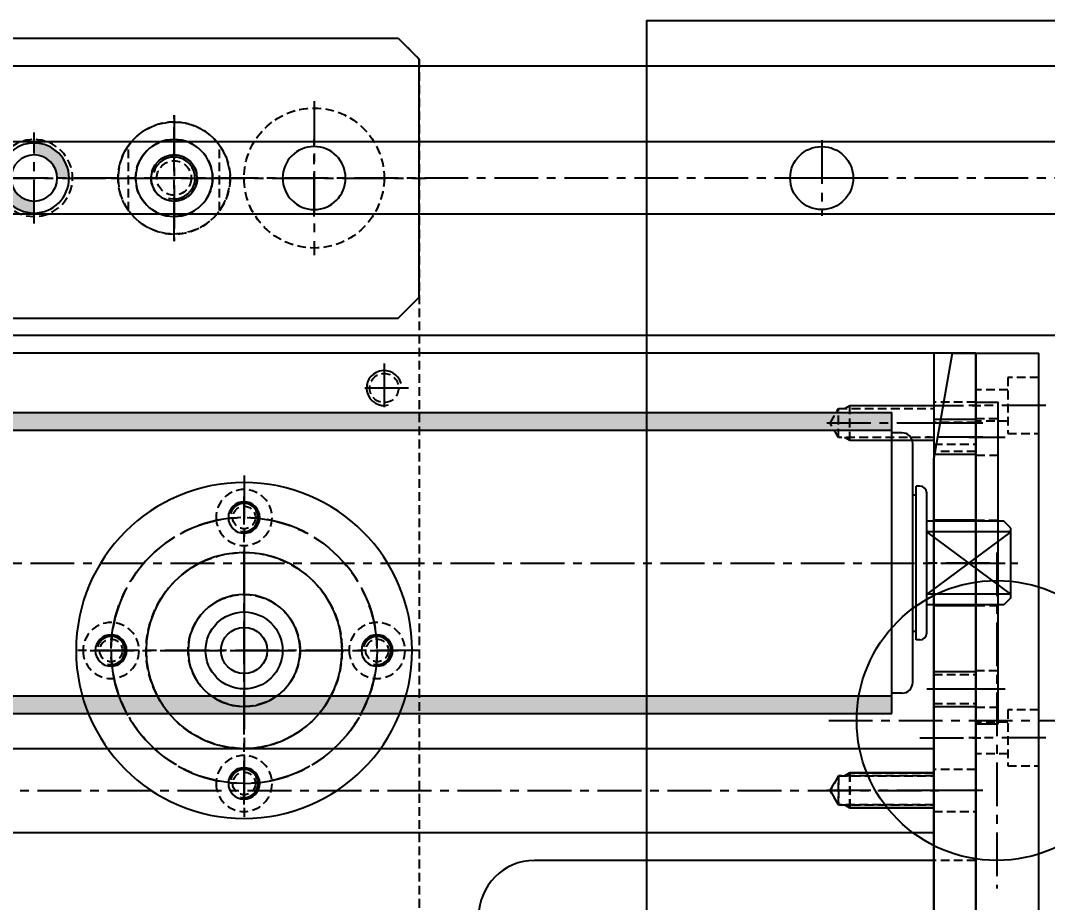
# Model space of a CAD drawing. Header units: inches. Extents: x 0 to 77285, y -118 to 40065.
# Drawn here: x 32860.7 to 33007.4, y 16759.6 to 16885.6 of the extents above; entities that cross this region are included whole.
import ezdxf

# ---------------------------------------------------------------- set-up
doc = ezdxf.new("R2010")
doc.units = ezdxf.units.IN
doc.header["$LTSCALE"] = 5
doc.header["$MEASUREMENT"] = 0
doc.linetypes.add('CENTER', pattern=[2, 1.25, -0.25, 0.25, -0.25])
doc.linetypes.add('HIDDEN', pattern=[0.375, 0.25, -0.125])
for name, color, linetype in [('11', 1, 'CENTER'), ('22', 2, 'HIDDEN'), ('44', 4, 'Continuous'), ('77', 40, 'HIDDEN'), ('A', 8, 'Continuous'), ('AREA-HAT', 7, 'Continuous'), ('B', 123, 'Continuous'), ('G', 231, 'Continuous'), ('T', 3, 'Continuous'), ('Y', 60, 'Continuous')]:
    doc.layers.add(name, color=color, linetype=linetype)
doc.styles.add('SCI', font='')
doc.styles.get('SCI').set_extended_font_data('Gulim')
doc.dimstyles.new('SCH', dxfattribs={"dimtxt": 2.5, "dimasz": 2, "dimexe": 1.25, "dimexo": 0.625, "dimtad": 1, "dimdec": 8, "dimtxsty": 'SCI', "dimcen": 2.5, "dimclrd": 4, "dimclre": 4, "dimclrt": 7, "dimadec": 8, "dimazin": 2, "dimtfac": 1, "dimtdec": 8, "dimtmove": 0, "dimatfit": 3, "dimfxl": 1, "dimarcsym": 0})

# ---------------------------------------------------------------- blocks, each defined once
blk = doc.blocks.new('A$C70c684df')
blk.add_line((-145, -285), (-145, -11535))
at = {"layer": '11'}
blk.add_line((-167.5, -285), (-167.5, -11535), dxfattribs=at)
at = {"layer": 'B'}
for p, q in [((-172.65, -285), (-172.65, -11535)), ((-162.35, -285), (-162.35, -11535))]:
    blk.add_line(p, q, dxfattribs=at)
at = {"layer": 'G'}
blk.add_line((-183.5, -285), (-183.5, -11535), dxfattribs=at)
blk = doc.blocks.new('A$C2e1bd1ee')
h = blk.add_hatch(color=256)
h.dxf.hatch_style = 1
h.paths.add_polyline_path([(355, 21.5), (0, 21.5), (0, 19), (355, 19)])
h.paths.add_polyline_path([(355, -19), (0, -19), (0, -21.5), (355, -21.5)])
for p, q in [((0, 21.5), (355, 21.5)), ((355, -21.5), (355, 21.5)), ((0, 19), (355, 19)), ((356.46, 18.6), (355, 18.6)), ((358, -17.06), (358, 17.06)), ((358.5, -11), (358.5, 11)), ((359, 11), (358.5, 11)), ((358, 9.75), (358.5, 9.75)), ((360, -10), (360, 10)), ((371, 6), (360, 6)), ((372, 5), (371, 6)), ((372, 4.47), (360, 4.47)), ((372, 4.47), (360, -4.47)), ((372, -4.47), (360, 4.47)), ((372, -5), (372, 5)), ((372, -4.47), (360, -4.47)), ((372, -5), (371, -6)), ((371, -6), (360, -6)), ((358, -9.75), (358.5, -9.75)), ((359, -11), (358.5, -11)), ((0, -19), (355, -19)), ((356.46, -18.6), (355, -18.6)), ((0, -21.5), (355, -21.5))]:
    blk.add_line(p, q)
for centre, radius, start, end in [((356.46, 17.06), 1.54, 0, 90), ((359, 10), 1, 0, 90), ((359, -10), 1, 270, 0), ((356.46, -17.06), 1.54, 270, 0)]:
    blk.add_arc(centre, radius, start, end)
at = {"layer": '11'}
blk.add_line((-18, 0), (373, 0), dxfattribs=at)
blk = doc.blocks.new('A$Cd50d4a04')
for p, q in [((-30, -6), (-30, 0)), ((-30, 0), (80, 0)), ((-6.1, -6), (-6.1, 0)), ((6.1, -6), (6.1, 0)), ((80, -6), (80, 0)), ((-30, -6), (80, -6))]:
    blk.add_line(p, q)
at = {"layer": '11'}
for p, q in [((-22.5, 2), (-22.5, -8)), ((0, -8), (0, 2)), ((25, 2), (25, -8)), ((72.5, 2), (72.5, -8)), ((-20, -7), (-20, 1)), ((-20, -7), (-20, 1)), ((-18, -7), (-18, 1)), ((18, 1), (18, -7)), ((32.5, -7), (32.5, 1)), ((32.5, -7), (32.5, 1))]:
    blk.add_line(p, q, dxfattribs=at)
at = {"layer": '22'}
for p, q in [((-20.07, -6), (-20.07, 0)), ((-15.93, -6), (-15.93, 0)), ((15.93, 0), (15.93, -6)), ((20.07, 0), (20.07, -6)), ((42.5, -6), (42.5, 0))]:
    blk.add_line(p, q, dxfattribs=at)
at = {"layer": '77'}
for p, q in [((-23, -6), (-23, 0)), ((-17, 0), (-17, -6)), ((29.5, -6), (29.5, 0)), ((35.5, 0), (35.5, -6))]:
    blk.add_line(p, q, dxfattribs=at)
at = {"layer": 'T'}
for p, q in [((-20.5, -6), (-20.5, 0)), ((-15.5, -6), (-15.5, 0)), ((15.5, 0), (15.5, -6)), ((20.5, 0), (20.5, -6))]:
    blk.add_line(p, q, dxfattribs=at)
blk = doc.blocks.new('A$Cb2619749')
for p, q in [((-7.5, 3.36), (7.5, 6)), ((87.5, 6, 0), (7.5, 6)), ((102.5, 3.36, 0), (87.5, 6, 0)), ((-7.5, 3.36), (-7.5, -9)), ((102.5, 3.36, 0), (102.5, -9, 0)), ((102.5, 0, 0), (-7.5, 0)), ((102.5, -9, 0), (-7.5, -9))]:
    blk.add_line(p, q)
at = {"layer": '11'}
for p, q in [((0, -10), (0, 1)), ((47.5, -10, 0), (47.5, 1, 0)), ((95, -10, 0), (95, 1, 0))]:
    blk.add_line(p, q, dxfattribs=at)
at = {"layer": '22'}
for p, q in [((-2.25, -4.6), (-2.25, 0)), ((2.25, -4.6), (2.25, 0)), ((45.25, -4.6, 0), (45.25, 0, 0)), ((49.75, -4.6, 0), (49.75, 0, 0)), ((92.75, -4.6, 0), (92.75, 0, 0)), ((97.25, -4.6, 0), (97.25, 0, 0)), ((-4, -9), (-4, -4.6)), ((-4, -4.6), (4, -4.6)), ((4, -4.6), (4, -9)), ((43.5, -9, 0), (43.5, -4.6, 0)), ((43.5, -4.6, 0), (51.5, -4.6, 0)), ((51.5, -4.6, 0), (51.5, -9, 0)), ((91, -9, 0), (91, -4.6, 0)), ((91, -4.6, 0), (99, -4.6, 0)), ((99, -4.6, 0), (99, -9, 0))]:
    blk.add_line(p, q, dxfattribs=at)
blk = doc.blocks.new('A$C8ed1b21d')
for p, q in [((367, 0), (0, 0)), ((367, 0), (367, -72.5)), ((367, -72.5), (310, -72.5))]:
    blk.add_line(p, q)
for radius in [5.5, 3.3]:
    blk.add_circle((268.5, -42.5, 0), radius)
blk.add_arc((310, -80.5), 8, 90, 180)
at = {"layer": '11'}
for p, q in [((368, -10), (351.21, -10)), ((268.5, -33.5, 0), (268.5, -51.5, 0)), ((259.5, -42.5, 0), (277.5, -42.5, 0)), ((368, -62.5), (351.21, -62.5))]:
    blk.add_line(p, q, dxfattribs=at)
at = {"layer": '22'}
for p, q in [((352.21, -10), (353.4, -7.93)), ((353.4, -7.93), (367, -7.93)), ((353.4, -12.07), (353.4, -7.93)), ((355, -12.5), (355, -7.5)), ((353.4, -12.07), (352.21, -10)), ((367, -12.07), (353.4, -12.07)), ((355, -65), (355, -60)), ((352.21, -62.5), (353.4, -60.43)), ((353.4, -60.43), (367, -60.43)), ((353.4, -64.57), (353.4, -60.43)), ((353.4, -64.57), (352.21, -62.5)), ((367, -64.57), (353.4, -64.57))]:
    blk.add_line(p, q, dxfattribs=at)
blk.add_circle((268.5, -42.5, 0), 8, dxfattribs=at)
at = {"layer": 'T'}
for p, q in [((354.25, -7.93), (355, -7.5)), ((355, -7.5), (367, -7.5)), ((355, -12.5), (354.25, -12.07)), ((367, -12.5), (355, -12.5)), ((354.25, -60.43), (355, -60)), ((355, -60), (367, -60)), ((355, -65), (354.25, -64.57)), ((367, -65), (355, -65))]:
    blk.add_line(p, q, dxfattribs=at)
blk = doc.blocks.new('A$Cb8b4a96a')
for p, q in [((0, 6), (367, 6)), ((367, -6), (367, 6)), ((0, -6), (367, -6))]:
    blk.add_line(p, q)
at = {"layer": '11'}
blk.add_line((-1, 0), (368, 0), dxfattribs=at)
at = {"layer": '22'}
for p, q in [((353.4, 2.07), (352.21, 0)), ((367, 2.07), (353.4, 2.07)), ((353.4, 2.07), (353.4, -2.07)), ((355, 2.5), (355, -2.5)), ((352.21, 0), (353.4, -2.07)), ((353.4, -2.07), (367, -2.07))]:
    blk.add_line(p, q, dxfattribs=at)
at = {"layer": 'T'}
for p, q in [((355, 2.5), (354.25, 2.07)), ((367, 2.5), (355, 2.5)), ((354.25, -2.07), (355, -2.5)), ((355, -2.5), (367, -2.5))]:
    blk.add_line(p, q, dxfattribs=at)
blk = doc.blocks.new('A$Cabf963c1')
for p, q in [((-107, 187.5), (107, 187.5)), ((107, 187.5), (110, 184.5)), ((110, 184.5), (110, -184.5))]:
    blk.add_line(p, q)
for centre, radius in [((95, 167.5), 10), ((75, 167.5), 8), ((75, 167.5), 3.3), ((105, 137.5, 0), 2.07), ((85, 119, 0), 1.62), ((85, 100, 0), 14), ((66, 100, 0), 1.62), ((104, 100, 0), 1.62), ((85, 81, 0), 1.62)]:
    blk.add_circle(centre, radius)
at = {"layer": '11'}
for p, q in [((95, 178.5), (95, 156.5)), ((75, 176.5), (75, 158.5)), ((-111, 167.5), (111, 167.5)), ((105, 141, 0), (105, 134, 0)), ((108.5, 137.5, 0), (101.5, 137.5, 0)), ((85, 78, 0), (85, 122, 0)), ((63, 100, 0), (107, 100, 0))]:
    blk.add_line(p, q, dxfattribs=at)
blk.add_circle((85, 100, 0), 19, dxfattribs=at)
at = {"layer": '22'}
blk.add_circle((75, 167.5), 5.5, dxfattribs=at)
at = {"layer": 'T'}
for centre, radius, start, end in [((105, 137.5, 0), 2.5, 15, 285), ((85, 119, 0), 2, 255, 165), ((66, 100, 0), 2, 255, 165), ((104, 100, 0), 2, 255, 165), ((85, 81, 0), 2, 255, 165)]:
    blk.add_arc(centre, radius, start, end, dxfattribs=at)
blk = doc.blocks.new('A$C8cd69f33')
for centre, radius in [((0, 0), 24), ((0, 19), 2.25), ((0, 0), 14), ((0, 0), 8), ((-19, 0), 2.25), ((19, 0), 2.25), ((0, -19), 2.25)]:
    blk.add_circle(centre, radius)
at = {"layer": '11'}
for p, q in [((0, 25), (0, -25)), ((-25, 0), (25, 0))]:
    blk.add_line(p, q, dxfattribs=at)
blk.add_circle((0, 0), 19, dxfattribs=at)
at = {"layer": '22'}
for centre in [(0, 19), (-19, 0), (19, 0), (0, -19)]:
    blk.add_circle(centre, 4, dxfattribs=at)
blk = doc.blocks.new('A$C08521c32')
at = {"layer": 'AREA-HAT'}
h = blk.add_hatch(color=256, dxfattribs=at)
h.dxf.hatch_style = 1
h.paths.add_polyline_path([(55, 3.3), (55, 5, 0.414214), (50, 0), (51.7, 0, -0.414214)])
h.paths.add_polyline_path([(60, 0), (58.3, 0, -0.414214), (55, -3.3), (55, -5, 0.414214)])
for p, q in [((-107, 20, 0), (107, 20, 0)), ((107, 20, 0), (110, 17, 0)), ((110, 17, 0), (110, -17, 0)), ((107, -20, 0), (110, -17, 0)), ((-107, -20, 0), (107, -20, 0))]:
    blk.add_line(p, q)
for centre, radius in [((55, 0, 0), 5), ((75, 0), 5.5), ((95, 0, 0), 4.5), ((55, 0, 0), 3.3), ((75, 0), 3.3)]:
    blk.add_circle(centre, radius)
at = {"layer": '11'}
for p, q in [((75, -9), (75, 9)), ((55, 6.5, 0), (55, -6.5, 0)), ((95, 5.5, 0), (95, -5.5, 0)), ((-111, 0, 0), (111, 0, 0))]:
    blk.add_line(p, q, dxfattribs=at)
at = {"layer": '22'}
for centre, radius in [((75, 0), 8), ((55, 0, 0), 5.5)]:
    blk.add_circle(centre, radius, dxfattribs=at)
blk = doc.blocks.new('A$Cbfa1360d')
for centre, radius in [((0, 0, 0), 8), ((0, 0), 2.46)]:
    blk.add_circle(centre, radius)
at = {"layer": '11'}
for p, q in [((0, -9, 0), (0, 9, 0)), ((-9, 0, 0), (9, 0, 0))]:
    blk.add_line(p, q, dxfattribs=at)
at = {"layer": '22'}
for p, q in [((-6.5, -4.66, 0), (-6.5, 4.66, 0)), ((6.5, -4.66, 0), (6.5, 4.66, 0))]:
    blk.add_line(p, q, dxfattribs=at)
at = {"layer": 'T'}
blk.add_arc((0, 0), 3, 255, 165, dxfattribs=at)
blk = doc.blocks.new('A$C872dc677')
for p, q in [((-23, 3.2), (-23, 0)), ((-23, 3.2), (23, 3.2)), ((23, 3.2), (23, 0)), ((-23, 0), (23, 0))]:
    blk.add_line(p, q)
at = {"layer": '11'}
for p, q in [((-18, 4.2), (-18, -1)), ((0, 4.2), (0, -1)), ((18, 4.2), (18, -1))]:
    blk.add_line(p, q, dxfattribs=at)
at = {"layer": '22'}
for p, q in [((-20.65, 0), (-20.65, 3.2)), ((-15.35, 3.2), (-15.35, 0)), ((-6.1, 0), (-6.1, 3.2)), ((6.1, 3.2), (6.1, 0)), ((15.35, 0), (15.35, 3.2)), ((20.65, 3.2), (20.65, 0))]:
    blk.add_line(p, q, dxfattribs=at)
blk = doc.blocks.new('A$C740f11e8')
for name, p, xscale, rotation in [('A$C08521c32', (0, 167.5), -1, 180), ('A$Cd50d4a04', (183.5, 112.5), -1.000000000000008, 90)]:
    blk.add_blockref(name, p, dxfattribs=dict(xscale=xscale, rotation=rotation))
for name, p in [('A$C8ed1b21d', (-183.5, 142.5)), ('A$Cb8b4a96a', (-183.5, 80))]:
    blk.add_blockref(name, p)
at = {"layer": '22'}
for name, p in [('A$Cabf963c1', (0, 0)), ('A$Cbfa1360d', (75, 167.5, 0))]:
    blk.add_blockref(name, p, dxfattribs=at)
at = {"layer": '44', "xscale": -1}
blk.add_blockref('A$C8cd69f33', (85, 100, 0), dxfattribs=at)
at = {"layer": 'B'}
blk.add_blockref('A$C2e1bd1ee', (-177.5, 112.5), dxfattribs=at)
at = {"layer": 'G', "xscale": -1.000000000000008, "rotation": 90}
blk.add_blockref('A$Cb2619749', (189.5, 135), dxfattribs=at)
at = {"layer": 'Y', "rotation": 90}
blk.add_blockref('A$C872dc677', (192.7, 112.5), dxfattribs=at)
blk = doc.blocks.new('A$C2005a4a9')
for p, q in [((-50, 190, 0), (50, 190, 0)), ((-50, 190, 2129.45), (-50, -190, 2129.45))]:
    blk.add_line(p, q)
for centre, radius in [((-25, 167.5, 0), 4.5), ((0, 90), 20)]:
    blk.add_circle(centre, radius)
at = {"layer": '11'}
for p, q in [((-25, 172.9), (-25, 162.1)), ((-19.6, 167.5), (-30.4, 167.5)), ((0, 114), (0, 66)), ((-24, 90), (24, 90))]:
    blk.add_line(p, q, dxfattribs=at)
blk = doc.blocks.new('A$C93861574')
blk.add_blockref('A$C2005a4a9', (0, 0))
blk = doc.blocks.new('A$Ca5de7116')
blk.add_blockref('A$C740f11e8', (0, 0))
at = {"layer": 'A'}
blk.add_blockref('A$C93861574', (192.5, 0, 0), dxfattribs=at)
blk = doc.blocks.new('*D539')
at = {"color": 4, "lineweight": -2, "transparency": 16777216}
for p, q in [((32624.15, 16888.05), (32624.15, 17572.32)), ((32991.15, 16888.05), (32991.15, 17572.32)), ((32464.15, 17472.32), (31762.61, 17472.32)), ((32991.15, 17472.32), (32624.15, 17472.32)), ((33151.15, 17472.32), (33311.15, 17472.32))]:
    blk.add_line(p, q, dxfattribs=at)
at = {"color": 4, "transparency": 16777216}
for points in [[(32464.15, 17498.99), (32464.15, 17445.66), (32624.15, 17472.32)], [(33151.15, 17498.99), (33151.15, 17445.66), (32991.15, 17472.32)]]:
    blk.add_solid(points, dxfattribs=at)
at = {"layer": 'Defpoints', "color": 0, "transparency": 16777216}
for p in [(32624.15, 17472.32), (32624.15, 16838.05), (32991.15, 16838.05)]:
    blk.add_point(p, dxfattribs=at)
at = {"color": 7, "transparency": 16777216, "insert": (32033.38, 17624.99), "char_height": 200, "attachment_point": 5, "style": 'SCI'}
blk.add_mtext('367', dxfattribs=at)

msp = doc.modelspace()

# ---------------------------------------------------------------- block references
at = {"rotation": 270}
msp.add_blockref('A$C70c684df', (36979.6497809, 16695.55047629), dxfattribs=at)
msp.add_blockref('A$Ca5de7116', (32807.6497809, 16695.55047629))

# ---------------------------------------------------------------- dimensions: what is measured, and where the dimension line sits
dim = msp.add_linear_dim(base=(32624.1497808981, 17472.322836463), p1=(32991.1497808981, 16838.0504762947), p2=(32624.1497808981, 16838.0504762946), dimstyle='SCH', override={"dimscale": 80})
dim.commit()
dim.dimension.update_dxf_attribs({"geometry": '*D539', "text_midpoint": (32033.3774773029, 17624.9859523085)})

doc.saveas('drawing.dxf')
